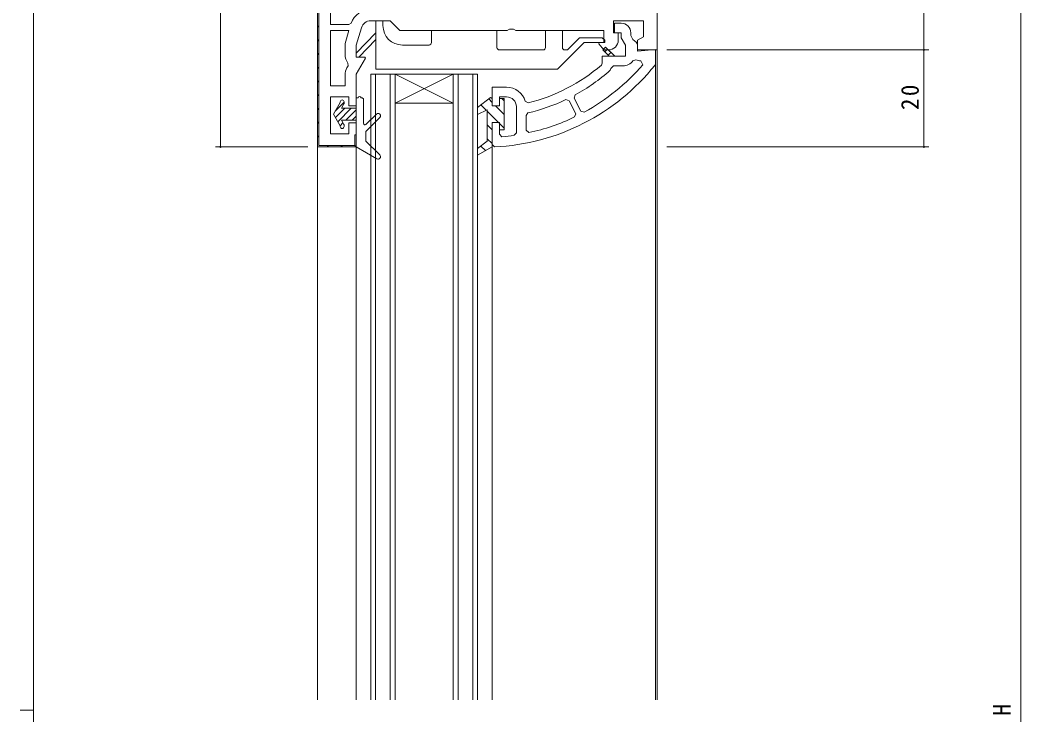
# Model space of a CAD drawing. Units: millimetres on the paper. Extents: x -420 to 373, y -297 to 267.
# Drawn here: x -420.5 to -214.2, y 0.9 to 144.1 of the extents above; entities that cross this region are included whole.
import ezdxf
from ezdxf.enums import TextEntityAlignment as Align

# ---------------------------------------------------------------- set-up
doc = ezdxf.new("R2010")
doc.units = ezdxf.units.MM
for name, color, linetype, lineweight in [('0-1_YKK_ZWAK', 7, 'Continuous', 9), ('0-3_YKK_12', 2, 'Continuous', 9), ('0-4_YKK_D', 6, 'Continuous', 9), ('0-6_YKK_13', 4, 'Continuous', 9), ('0-7_YKK_11', 7, 'Continuous', 9)]:
    doc.layers.add(name, color=color, linetype=linetype, lineweight=lineweight)
doc.styles.add('ＭＳ ゴシック', font='')
doc.styles.get('ＭＳ ゴシック').set_extended_font_data('MS Gothic')

msp = doc.modelspace()

# ---------------------------------------------------------------- linework, layer by layer
at = {"layer": '0-1_YKK_ZWAK'}
for p, q in [((-417.7, -260.6), (-417.7, 264.4)), ((-420.5, 1.9), (-417.7, 1.9))]:
    msp.add_line(p, q, dxfattribs=at)
at = {"layer": '0-3_YKK_12'}
for p, q in [((-359.209, 223.428), (-359.209, 4.042)), ((-289.209, 178.453), (-289.209, 4.042)), ((-289.509, 135.073), (-289.509, 4.042)), ((-348.209, 4.042), (-348.209, 132.953)), ((-326.209, 132.953), (-348.209, 132.953)), ((-347.209, 4.042), (-347.209, 132.953)), ((-344.209, 4.042), (-344.209, 132.953)), ((-343.209, 4.042), (-343.209, 132.953)), ((-343.209, 132.953), (-331.209, 126.953)), ((-331.209, 132.953), (-343.209, 126.953)), ((-331.209, 4.042), (-331.209, 132.953)), ((-330.209, 4.042), (-330.209, 132.953)), ((-327.209, 4.042), (-327.209, 132.953)), ((-326.209, 4.042), (-326.209, 132.953)), ((-343.209, 126.953), (-331.209, 126.953)), ((-351.209, 118.453), (-351.209, 4.042)), ((-323.209, 118.131), (-323.209, 4.042))]:
    msp.add_line(p, q, dxfattribs=at)
at = {"layer": '0-4_YKK_D'}
for p, q in [((-379.209, 207.953), (-379.209, 117.953)), ((-214.202, 170.953), (-214.202, -166.047)), ((-234.202, 168.953), (-234.202, 137.953)), ((-287.209, 137.953), (-233.202, 137.953)), ((-287.209, 137.953), (-233.202, 137.953)), ((-234.202, 137.953), (-234.202, 117.953)), ((-361.202, 117.953), (-380.209, 117.953)), ((-287.209, 117.953), (-233.202, 117.953))]:
    msp.add_line(p, q, dxfattribs=at)
for centre, start, end in [((-234.202, 137.953), 90, 270), ((-234.202, 137.953), 90, 270), ((-234.202, 137.953), 270, 90), ((-234.202, 137.953), 270, 90), ((-379.209, 117.953), 90, 270), ((-379.209, 117.953), 270, 90), ((-234.202, 117.953), 90, 270), ((-234.202, 117.953), 270, 90)]:
    msp.add_arc(centre, 0.106, start, end, dxfattribs=at)
at = {"layer": '0-6_YKK_13'}
for p, q in [((-347.201, 143.953), (-345.701, 143.953)), ((-347.201, 133.953), (-347.201, 143.953)), ((-345.701, 143.953), (-345.701, 142.953)), ((-347.201, 141.431), (-351.201, 137.253)), ((-307.534, 138.1), (-305.181, 140.453)), ((-350.701, 136.453), (-347.201, 140.116)), ((-341.701, 138.953), (-336.201, 138.953)), ((-304.201, 139.453), (-309.701, 133.953)), ((-351.201, 137.253), (-351.201, 136.453)), ((-351.201, 136.453), (-350.701, 136.453)), ((-321.701, 137.953), (-312.701, 137.953)), ((-308.201, 137.953), (-307.888, 137.953)), ((-309.701, 133.953), (-347.201, 133.953)), ((-351.209, 128.053), (-350.809, 128.053)), ((-351.209, 128.053), (-351.209, 117.953)), ((-350.209, 128.053), (-350.009, 128.053)), ((-355.909, 124.703), (-354.509, 127.128)), ((-355.559, 125.309), (-353.709, 127.159)), ((-355.509, 124.011), (-353.567, 125.953)), ((-355.016, 123.157), (-352.22, 125.953)), ((-354.509, 127.253), (-354.509, 127.128)), ((-354.263, 125.953), (-353.762, 126.821)), ((-354.263, 125.953), (-351.209, 125.953)), ((-353.709, 127.253), (-353.709, 127.021)), ((-349.709, 127.753), (-349.709, 122.792)), ((-355.909, 124.703), (-354.509, 122.278)), ((-353.373, 123.453), (-351.209, 125.618)), ((-352.026, 123.453), (-351.209, 124.271)), ((-349.209, 121.153), (-346.355, 124.007)), ((-347.062, 124.714), (-349.196, 122.58)), ((-354.523, 122.303), (-353.937, 122.889)), ((-354.509, 122.278), (-354.509, 122.153)), ((-354.263, 123.453), (-353.762, 122.585)), ((-354.263, 123.453), (-351.209, 123.453)), ((-353.709, 122.385), (-353.709, 122.153)), ((-349.209, 121.153), (-349.209, 119.153)), ((-346.957, 115.519), (-351.209, 117.953)), ((-349.209, 119.153), (-346.355, 116.307))]:
    msp.add_line(p, q, dxfattribs=at)
for points in [[(-335.701, 139.453), (-335.701, 141.953), (-322.201, 141.953), (-322.201, 138.453)], [(-312.201, 138.453), (-312.201, 141.953), (-308.701, 141.953), (-308.701, 138.453)], [(-305.181, 140.453), (-300.501, 140.453), (-300.001, 139.953), (-300.001, 139.453), (-304.201, 139.453)]]:
    msp.add_lwpolyline(points, dxfattribs=at)
for centre, radius, start, end in [((-341.701, 142.953), 4, 180, 270), ((-336.201, 139.453), 0.5, 270, 0), ((-321.701, 138.453), 0.5, 180, 270), ((-312.701, 138.453), 0.5, 270, 0), ((-308.201, 138.453), 0.5, 180, 270), ((-307.888, 138.453), 0.5, 270, 315), ((-350.509, 128.053), 0.3, 0, 180), ((-350.009, 127.753), 0.3, 359.99998, 90), ((-354.109, 127.253), 0.4, 0, 180), ((-354.109, 127.021), 0.4, 329.99998, 0), ((-346.709, 124.36), 0.5, 315, 135.00015), ((-354.109, 122.153), 0.4, 180, 0), ((-354.109, 122.385), 0.4, 0, 30), ((-349.409, 122.792), 0.3, 180, 314.99997), ((-346.709, 115.953), 0.5, 240.20996, 45.07144)]:
    msp.add_arc(centre, radius, start, end, dxfattribs=at)
at = {"layer": '0-7_YKK_11'}
for p, q in [((-356.509, 143.153), (-356.509, 183.653)), ((-359.209, 142.899), (-358.909, 142.599)), ((-356.509, 141.953), (-356.509, 130.553)), ((-359.209, 140.071), (-358.909, 139.771)), ((-359.209, 137.242), (-358.909, 136.942)), ((-299.407, 138.119), (-299.973, 137.554)), ((-298.7, 137.412), (-299.266, 136.847)), ((-297.993, 136.705), (-298.043, 136.655)), ((-359.209, 134.414), (-358.909, 134.114)), ((-294.172, 135.705), (-293.589, 135.883)), ((-292.554, 135.727), (-292.144, 134.903)), ((-359.209, 131.586), (-358.909, 131.286)), ((-359.209, 128.757), (-358.909, 128.457)), ((-321.194, 127.955), (-320.709, 127.47)), ((-304.903, 125.351), (-306.266, 128.025)), ((-359.209, 125.929), (-358.909, 125.629)), ((-325.506, 126.611), (-324.397, 125.502)), ((-323.901, 127.833), (-323.209, 127.141)), ((-322.522, 126.455), (-320.709, 124.641)), ((-318.209, 120.842), (-318.209, 126.255)), ((-318.209, 120.842), (-318.209, 126.255)), ((-316.366, 127.367), (-315.764, 127.021)), ((-324.209, 125.313), (-321.838, 122.942)), ((-315.823, 124.948), (-316.209, 124.462)), ((-316.209, 124.462), (-316.209, 121.385)), ((-304.219, 125.138), (-304.903, 125.351)), ((-359.209, 123.1), (-358.909, 122.8)), ((-324.209, 122.485), (-323.209, 121.485)), ((-321.722, 122.826), (-320.709, 121.813)), ((-359.209, 120.272), (-358.909, 119.972)), ((-324.209, 119.656), (-323.209, 118.656)), ((-318.637, 120.347), (-318.209, 120.842)), ((-357.19, 118.253), (-356.89, 117.953)), ((-354.361, 118.253), (-354.061, 117.953)), ((-351.58, 118.3), (-351.367, 118.088)), ((-325.526, 118.145), (-324.576, 117.195))]:
    msp.add_line(p, q, dxfattribs=at)
for points in [[(-359.209, 117.953), (-359.209, 207.953), (-345.209, 207.953)], [(-350.136, 142.528), (-351.209, 138.953), (-351.209, 136.453), (-349.45, 136.453), (-349.319, 136.226), (-351.209, 132.953), (-351.209, 126.453), (-352.709, 126.453), (-352.709, 128.253), (-356.509, 128.253), (-356.509, 120.653), (-352.709, 120.653), (-352.709, 122.953), (-351.209, 122.953), (-351.209, 117.953), (-359.209, 117.953), (-359.209, 207.953), (-345.209, 207.953)], [(-359.209, 207.953), (-345.209, 207.953), (-345.209, 205.453), (-345.509, 205.453), (-345.509, 207.653), (-358.909, 207.653), (-358.909, 118.253), (-351.509, 118.253), (-351.509, 120.453), (-351.209, 120.453), (-351.209, 117.953), (-359.209, 117.953)], [(-356.509, 143.153), (-356.509, 183.653), (-344.409, 183.653), (-344.409, 146.253), (-348.221, 146.253)], [(-289.209, 168.953), (-289.209, 137.953), (-293.209, 137.953), (-293.209, 139.953), (-292.009, 140.646), (-292.009, 143.953), (-298.209, 143.953), (-298.209, 141.453), (-297.209, 141.453), (-297.209, 139.953)], [(-352.242, 143.476), (-352.709, 143.153), (-356.509, 143.153)], [(-299.209, 137.953), (-300.209, 137.953), (-301.23, 139.208), (-301.114, 139.453), (-300.209, 139.453), (-300.209, 141.953), (-318.343, 141.953), (-318.776, 142.203), (-319.642, 142.203), (-320.075, 141.953), (-342.209, 141.953), (-344.209, 143.953), (-348.221, 143.953)], [(-300.683, 134.825), (-300.509, 135.205), (-300.509, 136.655), (-295.709, 136.655), (-295.709, 138.896), (-296.609, 140.455), (-296.609, 141.455), (-298.009, 141.455), (-298.009, 143.455), (-296.609, 143.455)], [(-356.509, 141.953), (-356.509, 130.553), (-353.509, 130.553), (-353.509, 132.819)], [(-353.509, 136.953), (-353.509, 139.291), (-352.71, 141.953), (-356.509, 141.953)], [(-294.609, 141.455), (-294.609, 141.012), (-294.594, 140.891)], [(-293.498, 139.563), (-293.209, 139.11), (-293.209, 137.677), (-289.509, 138.001), (-289.509, 135.13), (-289.618, 134.818)], [(-353.133, 134.219), (-352.874, 134.669), (-352.913, 135.227)], [(-298.868, 133.755), (-298.701, 134.142), (-298.201, 134.655), (-296.209, 134.655)], [(-320.209, 128.255), (-321.709, 128.255), (-321.709, 126.455), (-323.209, 126.455), (-323.209, 130.255), (-320.209, 130.255)], [(-304.903, 125.351), (-306.266, 128.025), (-306.06, 128.69)], [(-306.201, 124.125), (-305.971, 124.803), (-307.334, 127.477), (-307.994, 127.702)], [(-316.209, 124.462), (-316.209, 121.385), (-315.602, 120.897)], [(-322.685, 117.956), (-323.209, 118.455), (-323.209, 122.955), (-321.709, 122.955), (-321.709, 120.557), (-321.167, 120.059)]]:
    msp.add_lwpolyline(points, dxfattribs=at)
for points in [[(-297.943, 136.655), (-299.826, 138.538), (-300.391, 137.972), (-299.074, 136.655)], [(-324.209, 125.59), (-324.209, 119.174), (-326.209, 117.612), (-326.209, 116.287), (-323.209, 117.955), (-323.209, 122.955), (-321.709, 122.955), (-321.709, 121.455), (-320.709, 121.455), (-320.709, 127.955), (-321.709, 127.955), (-321.709, 126.455), (-323.209, 126.455), (-323.209, 127.937), (-323.539, 128.109), (-326.209, 126.076), (-326.209, 124.659)]]:
    msp.add_lwpolyline(points, close=True, dxfattribs=at)
for centre, radius, start, end in [((-348.221, 141.953), 4.3, 89.99997, 159.25763), ((-348.221, 141.953), 2, 89.99998, 163.30077), ((-296.609, 141.455), 2, 0, 89.99998), ((-292.654, 141.376), 2, 194.05469, 245.03664), ((-299.209, 139.953), 2, 270, 359.99998), ((-350.709, 136.953), 2.8, 179.99998, 218.05968), ((-350.709, 132.819), 2.8, 149.99998, 180), ((-324.775, 162.907), 45, 272.66092, 321.37575), ((-324.775, 162.907), 37, 284.09454, 310.62616), ((-324.775, 162.907), 43, 298.55736, 319.36305), ((-296.209, 137.155), 2.5, 269.99997, 324.54309), ((-292.709, 138.223), 2.5, 249.38329, 273.54097), ((-324.774, 162.907), 39, 298.67566, 311.62587), ((-320.209, 126.255), 4, 16.13879, 90), ((-320.209, 126.255), 2, 0, 89.99998), ((-324.775, 162.907), 39, 283.26862, 295.48409), ((-324.775, 162.907), 43, 282.31673, 295.59113), ((-324.775, 162.907), 43, 274.81299, 278.20569)]:
    msp.add_arc(centre, radius, start, end, dxfattribs=at)

# ---------------------------------------------------------------- texts
at = {"layer": '0-4_YKK_D', "color": 3, "style": 'ＭＳ ゴシック'}
msp.add_text('H', height=3.666, rotation=90, dxfattribs=at).set_placement((-215.202, 0.728), align=Align.BOTTOM_LEFT)
at = {"layer": '0-4_YKK_D', "color": 3, "insert": (-235.202, 125.553), "char_height": 3.666, "attachment_point": 7, "rotation": 90, "style": 'ＭＳ ゴシック'}
msp.add_mtext('\\T1.21;\\W0.95;20', dxfattribs=at)

doc.saveas('drawing.dxf')
